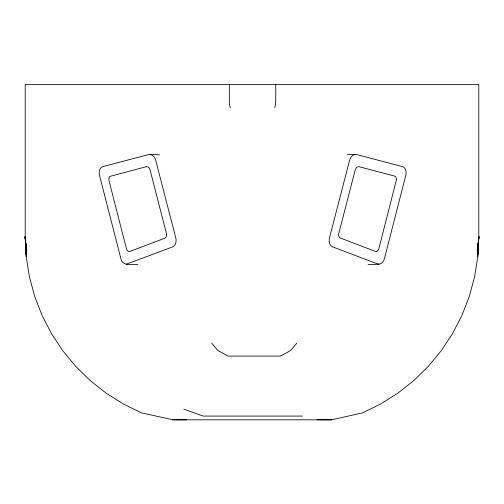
<?xml version="1.0" encoding="UTF-8"?>
<svg xmlns="http://www.w3.org/2000/svg" width="504" height="504" viewBox="0 0 504 504"><rect width="100%" height="100%" fill="white"/><g stroke="black" fill="none" stroke-linecap="round" stroke-linejoin="round"><path stroke-width="0.76" d="M173.256 419.832L141.448 412.864L123.228 403.918L106.06 393.089L90.128 380.507L75.625 366.307L62.704 350.645L51.515 333.711L42.185 315.68L34.82 296.768L29.497 277.175L26.277 257.135L25.2 236.861L25.2 84.395L478.8 84.395L478.8 236.861L477.723 257.135L474.503 277.175L469.18 296.768L461.815 315.68L452.485 333.711L441.296 350.645L428.375 366.307L413.872 380.507L397.94 393.089L380.772 403.918L362.552 412.864L331.676 419.826L317.029 419.826M478.8 236.861L477.723 256.523L478.8 236.754L478.05 249.077M477.723 254.476L477.956 250.646L477.723 253.783M478.063 248.359L478.8 236.804L478.561 239.822M477.723 253.222L477.88 250.898M478.031 248.535L478.8 236.811M477.723 252.712L477.88 250.463M478.031 248.201L478.8 236.987L478.044 247.565M477.723 252.151L477.83 250.633M478.063 246.815L478.46 241.473M478.441 241.454L478.025 246.935L478.441 241.492L478.038 246.091M478.025 246.601L478.441 241.328M478.025 246.632L478.441 241.397L478.063 245.083M296.762 343.205L290.751 350.45L280.558 356.095L227.978 356.095L217.785 350.45L211.774 343.205M355.118 154.407C352.176 154.886 350.305 157.664 349.562 160.36L329.49 237.919C328.702 241.101 329.314 245.347 332.59 246.878L377.654 263.951C380.999 265.028 383.727 261.677 384.407 258.728L405.821 175.19C406.608 172.122 405.997 167.819 402.595 166.654L356.498 154.507L347.369 154.734M126.296 264.197L172.696 246.878C175.972 245.347 176.583 241.101 175.795 237.919L155.723 160.36C154.942 157.305 152.321 153.833 148.793 154.507L102.696 166.654C99.294 167.819 98.677 172.122 99.471 175.19L120.884 258.728C122.447 266.66 132.25 264.109 137.92 264.695M368.147 264.663L378.995 264.197M174.264 419.826L175.298 419.826M302.532 416.077L203.143 416.077L183.891 409.191M172.324 419.826L331.676 419.826M176.306 419.826L186.518 419.826M150.167 154.407L159.466 154.804M25.471 239.854L25.2 236.861L26.277 256.523L25.2 236.974L25.956 247.603M25.603 241.347L25.937 245.083M25.578 241.504L25.962 246.091M25.439 239.822L25.2 236.754L25.969 248.535M25.559 241.29L25.975 246.601M25.559 241.454L25.975 246.966M25.937 246.891L25.2 236.861L25.95 249.152M26.17 250.627L26.277 252.151M25.2 236.804L25.969 248.201M26.12 250.438L26.277 252.712M26.12 250.872L26.277 253.222M26.082 250.708L26.277 254.476M275.751 84.395L275.751 101.165A22.485 22.485 0 0 1 274.762 107.755M229.32 84.395L229.32 101.165A22.485 22.485 0 0 0 230.303 107.755M166.711 234.593L166.118 237.176L165.01 238.121L129.837 251.446L128.482 251.439L127.247 250.482L126.466 248.837L108.921 180.382L109.009 177.641L109.903 176.406L146.507 166.629L148.573 167.208L149.978 169.558L166.711 234.593M396.522 179.424L378.825 248.837L378.038 250.482L376.803 251.439L375.449 251.446L339.671 237.756L338.6 235.538L338.726 233.642L355.314 169.558L356.712 167.208L358.779 166.629L394.758 176.117L395.898 176.929L396.522 179.424"/></g></svg>
